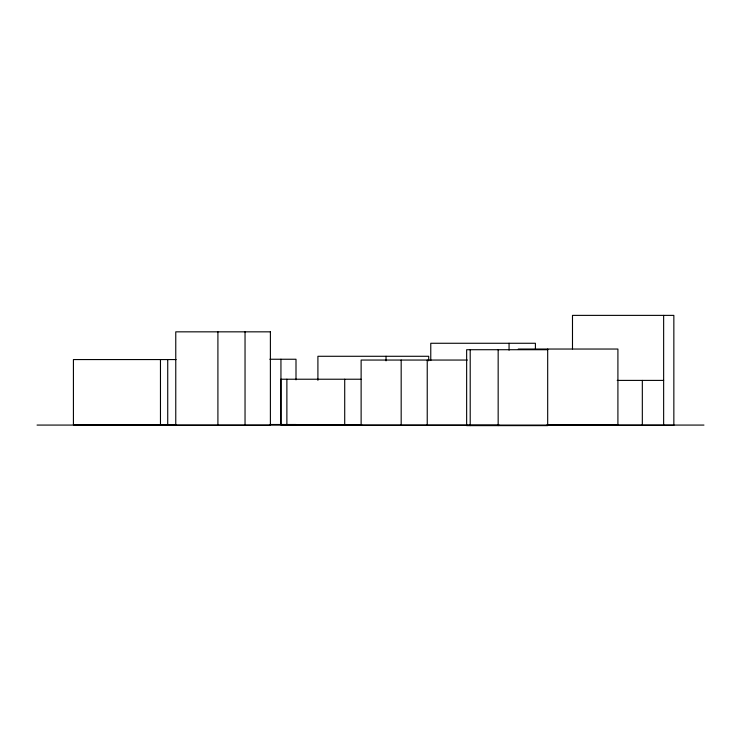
<?xml version="1.0" encoding="UTF-8"?>
<svg xmlns="http://www.w3.org/2000/svg" width="741" height="741" viewBox="0 0 741 741"><rect width="100%" height="100%" fill="white"/><g stroke="black" fill="none" stroke-linecap="round" stroke-linejoin="round"><path stroke-width="1.11" d="M518.265 349.039L617.911 349.039L617.911 424.945L546.886 424.945M547.682 349.715L466.645 349.715L466.645 425.621L547.682 425.621L547.682 349.039M269.854 359.246L296.002 359.246L296.002 379.855M176.089 359.561L73.424 359.561L73.424 424.825L176.089 424.825M467.33 360.052L361.126 360.052L361.126 425.315L499.712 425.315M360.997 379.225L280.848 379.225L280.848 424.806L360.997 424.806M617.207 380.402L663.64 380.402M269.854 424.51L296.002 424.51M317.908 424.917L361.784 424.917M37.05 425.075L703.95 425.075M554.777 425.315L673.847 425.315L673.847 315.379L572.487 315.379L572.487 348.937M663.64 315.379L663.64 425.315M642.327 380.402L642.327 425.315M535.41 349.03L535.41 343.268L430.771 343.268L430.771 360.552M509.058 343.268L509.058 350.187M498.165 349.715L498.165 425.621M470.202 349.715L470.202 425.621M428.706 360.858L428.706 356.282L317.908 356.282L317.908 380.3M427.233 360.052L427.233 425.315M401.177 360.052L401.177 425.315M386.033 356.282L386.033 360.858M344.713 379.225L344.713 424.806M286.878 379.225L286.878 424.806M280.941 359.246L280.941 424.51M245.039 331.838L245.039 425.325M217.91 331.838L217.91 425.325M167.725 359.561L167.725 424.825M160.464 359.561L160.464 424.825M270.391 331.838L175.765 331.838L175.765 425.325L270.391 425.325L270.391 331.838"/></g></svg>
